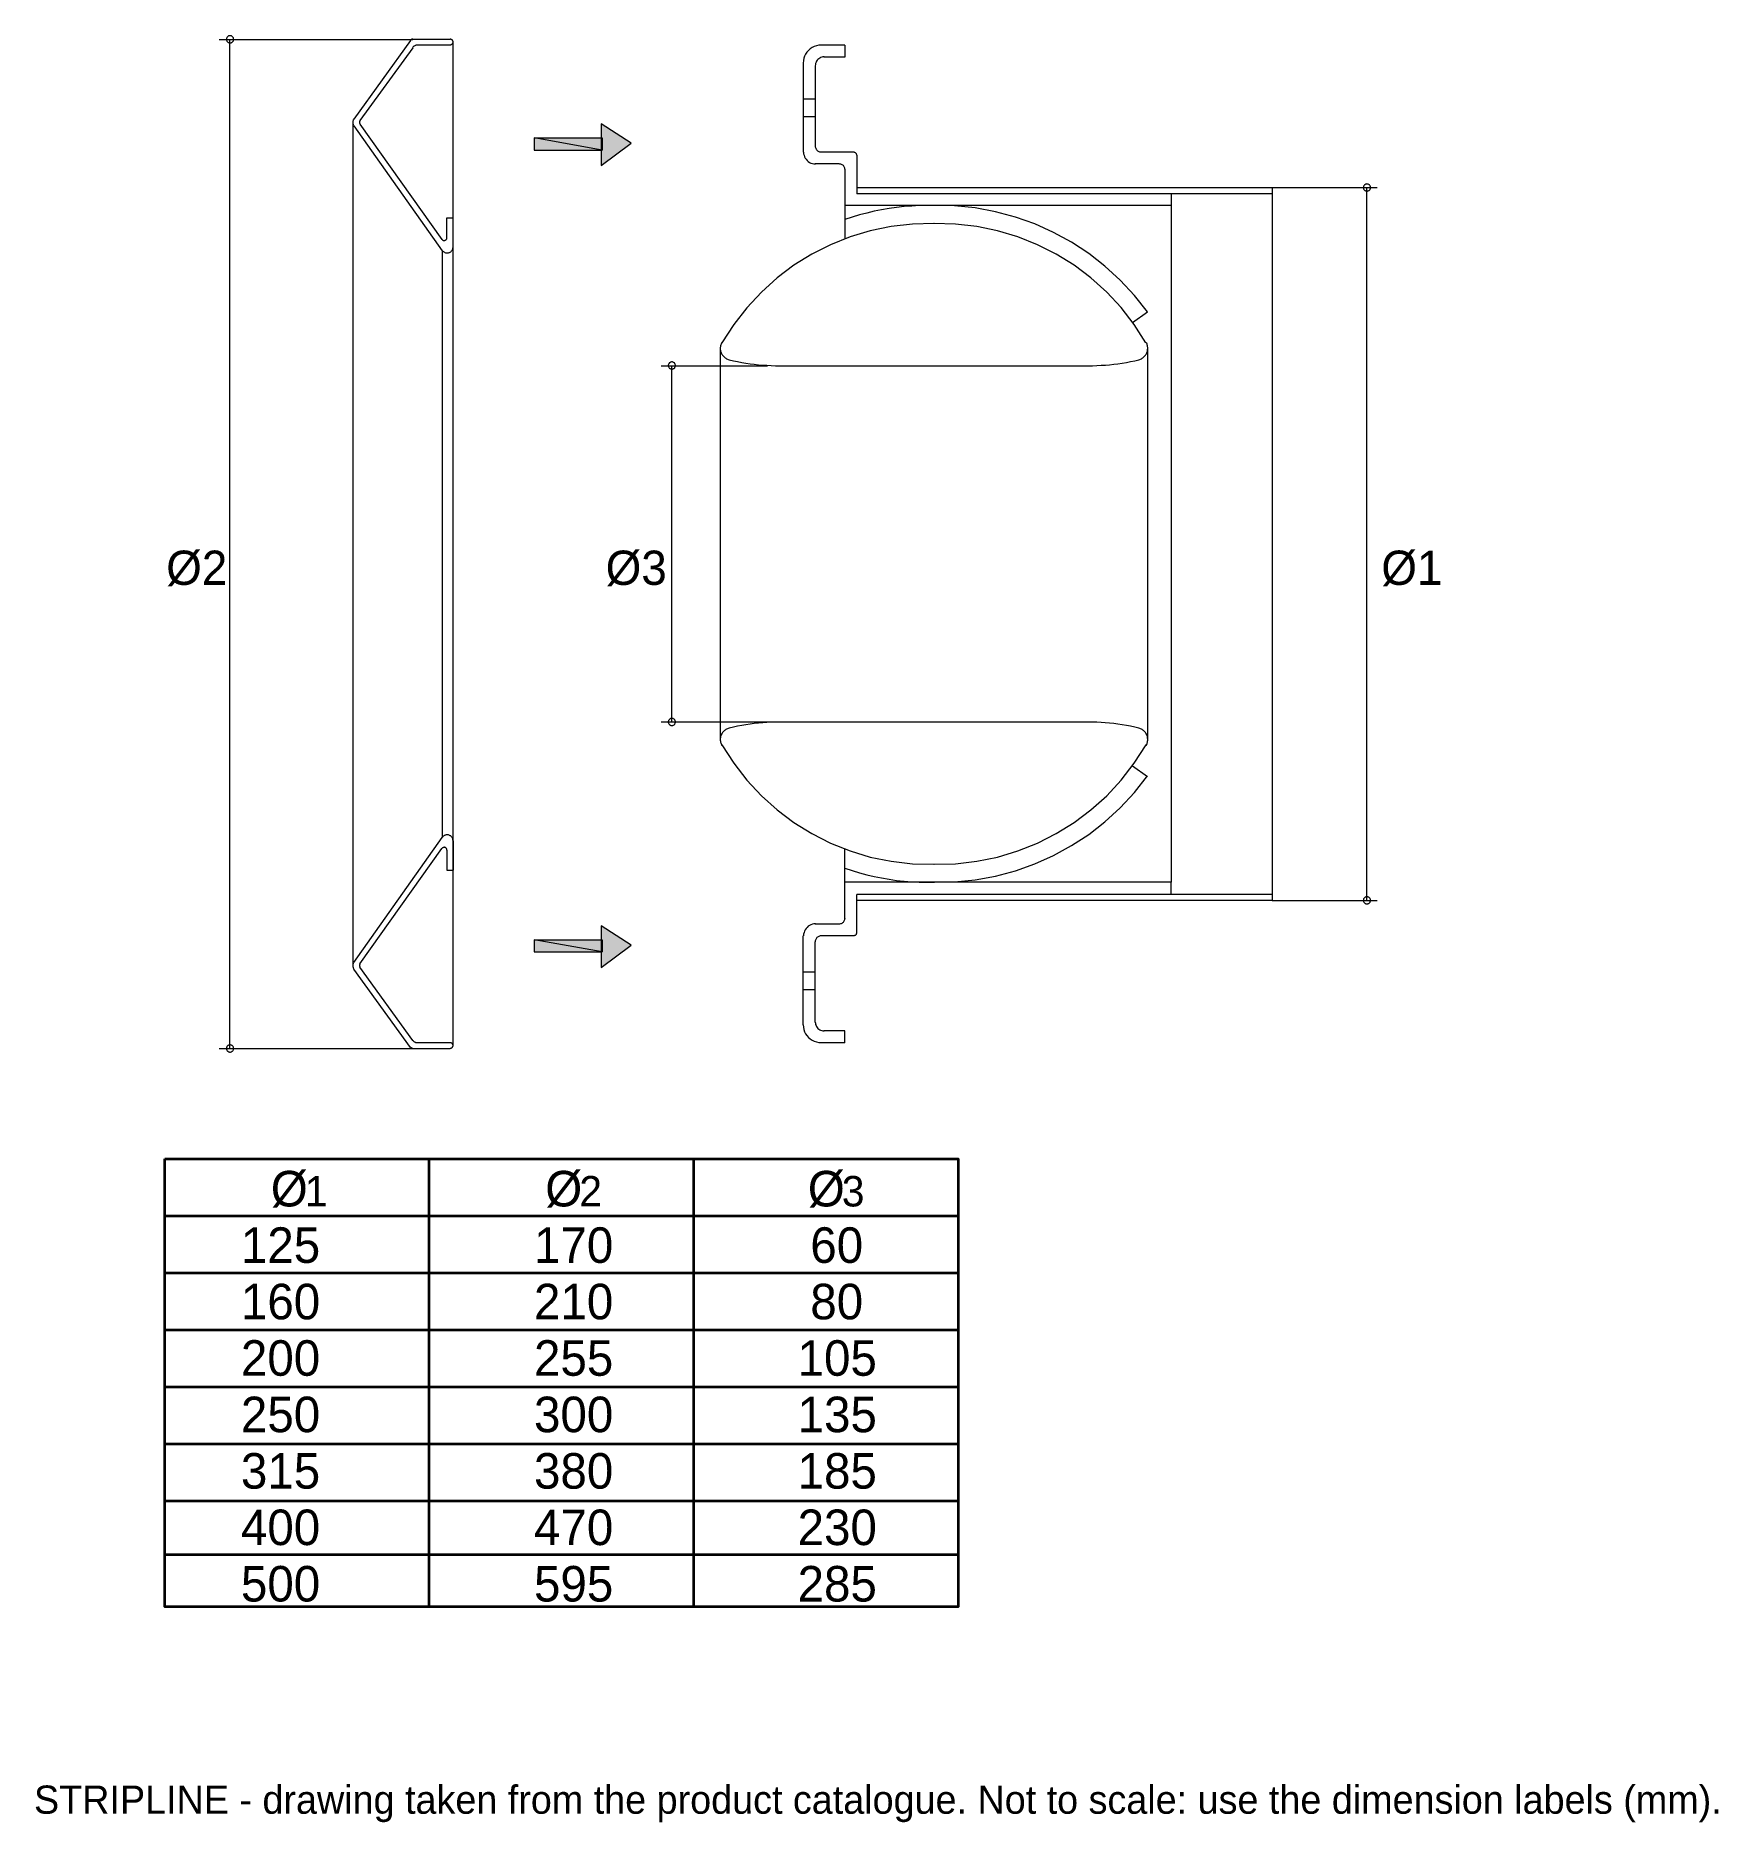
# Model space of a CAD drawing. Extents: x 0 to 239, y -13 to 240.
import ezdxf

# ---------------------------------------------------------------- set-up
doc = ezdxf.new("R2010")
doc.units = 0
for name, color, linetype in [('FILL', 8, 'Continuous'), ('GEOMETRY', 7, 'Continuous'), ('NOTE', 1, 'Continuous'), ('TEXT', 7, 'Continuous')]:
    doc.layers.add(name, color=color, linetype=linetype)

msp = doc.modelspace()

# ---------------------------------------------------------------- hatches: boundary and pattern name
at = {"layer": 'FILL'}
for points in [[(70.91, 223.82), (80.59, 223.82), (70.91, 225.53)], [(80.59, 223.82), (70.91, 225.53), (80.59, 225.53)], [(84.66, 224.77), (80.41, 227.52), (80.41, 221.6)], [(70.91, 110.17), (80.59, 110.17), (70.91, 111.88)], [(80.59, 110.17), (70.91, 111.88), (80.59, 111.88)], [(84.66, 111.12), (80.41, 113.87), (80.41, 107.95)]]:
    msp.add_hatch(color=7, dxfattribs=at).paths.add_polyline_path(points)

# ---------------------------------------------------------------- linework, layer by layer
at = {"layer": 'GEOMETRY', "lineweight": 13}
for points in [[(26.28, 239.48), (53.7, 239.48)], [(27.78, 96.44), (27.78, 239.48)], [(53.38, 239.32), (45.36, 228.2)], [(53.7, 238.31), (46.22, 227.99)], [(53.73, 239.54), (53.69, 239.53), (53.66, 239.53), (53.63, 239.52), (53.6, 239.52), (53.57, 239.5), (53.54, 239.49), (53.52, 239.48), (53.49, 239.46), (53.47, 239.44), (53.44, 239.42), (53.42, 239.39), (53.4, 239.37)], [(58.99, 239.48), (53.7, 239.48)], [(54.37, 238.68), (54.3, 238.68), (54.24, 238.67), (54.17, 238.66), (54.11, 238.64), (54.05, 238.62), (53.99, 238.59), (53.93, 238.56), (53.88, 238.52), (53.83, 238.48), (53.78, 238.44), (53.74, 238.39), (53.7, 238.34)], [(58.99, 238.68), (54.34, 238.68)], [(59.02, 238.73), (59.07, 238.74), (59.12, 238.75), (59.17, 238.76), (59.22, 238.79), (59.26, 238.82), (59.3, 238.85), (59.34, 238.89), (59.36, 238.93), (59.39, 238.98), (59.4, 239.03), (59.42, 239.08), (59.42, 239.13), (59.42, 239.19), (59.4, 239.24), (59.39, 239.29), (59.36, 239.34), (59.34, 239.38), (59.3, 239.42), (59.26, 239.45), (59.22, 239.48), (59.17, 239.5), (59.12, 239.52), (59.07, 239.53), (59.02, 239.54)], [(59.42, 96.87), (59.42, 239.11)], [(111.62, 238.68), (111.27, 238.66), (110.94, 238.59), (110.63, 238.48), (110.33, 238.33), (110.06, 238.15), (109.82, 237.94), (109.61, 237.69), (109.42, 237.42), (109.28, 237.13), (109.17, 236.82), (109.1, 236.49), (109.08, 236.14)], [(114.96, 238.68), (111.59, 238.68)], [(114.96, 238.68), (114.96, 236.97)], [(109.08, 236.11), (109.08, 231.09)], [(112.04, 237.02), (111.87, 237.01), (111.71, 236.98), (111.55, 236.92), (111.41, 236.85), (111.28, 236.76), (111.15, 236.65), (111.05, 236.53), (110.96, 236.4), (110.89, 236.25), (110.83, 236.1), (110.8, 235.94), (110.79, 235.77)], [(110.79, 235.74), (110.79, 231.09)], [(114.96, 236.97), (112.02, 236.97)], [(109.08, 231.09), (110.79, 231.09), (110.79, 228.58)], [(109.08, 231.09), (109.08, 228.58)], [(45.36, 228.23), (45.31, 228.16), (45.27, 228.08), (45.24, 228), (45.22, 227.92), (45.21, 227.84), (45.2, 227.75), (45.2, 227.67), (45.22, 227.58), (45.24, 227.5), (45.27, 227.42), (45.31, 227.34), (45.35, 227.27)], [(46.24, 227.98), (46.22, 227.95), (46.2, 227.91), (46.18, 227.87), (46.17, 227.83), (46.16, 227.79), (46.16, 227.75), (46.16, 227.71), (46.17, 227.67), (46.18, 227.63), (46.2, 227.59), (46.21, 227.55), (46.24, 227.52)], [(109.08, 228.58), (109.08, 223.5)], [(109.08, 228.58), (110.79, 228.58)], [(110.79, 228.58), (110.79, 224.35)], [(45.2, 227.72), (45.2, 108.2)], [(45.36, 227.24), (57.87, 209.55)], [(46.22, 227.46), (57.82, 211.15)], [(70.91, 225.53), (80.59, 225.53)], [(70.91, 225.53), (70.91, 223.82)], [(70.91, 223.82), (80.59, 223.82)], [(109.13, 223.53), (109.14, 223.3), (109.19, 223.08), (109.26, 222.87), (109.36, 222.68), (109.48, 222.5), (109.62, 222.33), (109.78, 222.19), (109.96, 222.07), (110.16, 221.97), (110.37, 221.9), (110.59, 221.86), (110.81, 221.84)], [(110.79, 224.38), (110.79, 224.27), (110.82, 224.16), (110.85, 224.06), (110.9, 223.96), (110.96, 223.87), (111.03, 223.79), (111.11, 223.72), (111.2, 223.66), (111.29, 223.62), (111.39, 223.58), (111.5, 223.56), (111.62, 223.55)], [(116.24, 223.5), (111.59, 223.5)], [(116.67, 223.1), (116.66, 223.15), (116.65, 223.21), (116.63, 223.25), (116.61, 223.3), (116.58, 223.34), (116.55, 223.38), (116.51, 223.42), (116.47, 223.44), (116.42, 223.47), (116.37, 223.48), (116.32, 223.5), (116.27, 223.5)], [(116.67, 223.07), (116.67, 217.62)], [(114.15, 221.84), (110.79, 221.84)], [(115.01, 221.01), (115, 221.13), (114.98, 221.23), (114.94, 221.34), (114.9, 221.43), (114.84, 221.52), (114.77, 221.6), (114.69, 221.67), (114.6, 221.73), (114.5, 221.78), (114.4, 221.81), (114.29, 221.83), (114.18, 221.84)], [(114.96, 220.99), (114.96, 215.96)], [(175.57, 218.47), (116.67, 218.47)], [(116.67, 218.47), (116.67, 217.62)], [(175.57, 218.47), (175.57, 217.62)], [(190.48, 218.47), (175.57, 218.47)], [(188.99, 117.45), (188.99, 218.47)], [(161.25, 215.96), (114.96, 215.96)], [(114.96, 215.96), (114.96, 213.93)], [(127.69, 215.96), (126.61, 215.96), (125.53, 215.94), (124.46, 215.88), (123.39, 215.79), (122.32, 215.67), (121.26, 215.52), (120.2, 215.34), (119.14, 215.13), (118.1, 214.88), (117.06, 214.61), (116.02, 214.3), (115, 213.97)], [(175.57, 217.62), (116.67, 217.62)], [(157.89, 200.88), (156.05, 203.22), (154.04, 205.38), (151.87, 207.37), (149.56, 209.16), (147.13, 210.76), (144.58, 212.15), (141.93, 213.34), (139.18, 214.32), (136.36, 215.07), (133.47, 215.6), (130.54, 215.9), (127.56, 215.96)], [(161.25, 217.62), (161.25, 215.96)], [(161.25, 215.96), (161.25, 120.02)], [(175.57, 217.62), (175.57, 118.31)], [(58.56, 211.37), (58.56, 214.2), (59.42, 214.2)], [(59.42, 210.03), (59.42, 214.2)], [(127.63, 213.39), (124.56, 213.32), (121.54, 212.97), (118.59, 212.36), (115.72, 211.5), (112.95, 210.39), (110.29, 209.05), (107.75, 207.48), (105.37, 205.68), (103.14, 203.68), (101.08, 201.47), (99.22, 199.08), (97.56, 196.49)], [(114.96, 213.93), (114.96, 211.26)], [(157.68, 196.49), (156.03, 199.08), (154.16, 201.48), (152.11, 203.68), (149.88, 205.68), (147.49, 207.48), (144.96, 209.05), (142.3, 210.39), (139.52, 211.5), (136.65, 212.36), (133.7, 212.97), (130.68, 213.32), (127.61, 213.39)], [(57.84, 211.16), (57.86, 211.13), (57.89, 211.1), (57.92, 211.07), (57.96, 211.05), (58, 211.03), (58.03, 211.01), (58.07, 211), (58.12, 210.99), (58.16, 210.99), (58.2, 210.99), (58.24, 211), (58.28, 211.01), (58.32, 211.02), (58.36, 211.04), (58.4, 211.07), (58.43, 211.09), (58.46, 211.12), (58.49, 211.16), (58.51, 211.19), (58.53, 211.23), (58.54, 211.27), (58.55, 211.31), (58.56, 211.35), (58.56, 211.39)], [(57.87, 209.55), (57.87, 126.38)], [(57.93, 209.55), (57.99, 209.48), (58.05, 209.42), (58.12, 209.37), (58.2, 209.33), (58.27, 209.29), (58.35, 209.26), (58.43, 209.24), (58.52, 209.23), (58.6, 209.23), (58.69, 209.23), (58.77, 209.25), (58.86, 209.27), (58.94, 209.3), (59.02, 209.35), (59.09, 209.39), (59.15, 209.45), (59.21, 209.51), (59.26, 209.57), (59.31, 209.64), (59.35, 209.72), (59.38, 209.8), (59.4, 209.88), (59.41, 209.97), (59.42, 210.06)], [(155.79, 199.39), (157.88, 200.89)], [(97.53, 196.55), (97.47, 196.43), (97.42, 196.31), (97.38, 196.19), (97.35, 196.07), (97.33, 195.94), (97.32, 195.82), (97.32, 195.69), (97.32, 195.56), (97.34, 195.44), (97.37, 195.31), (97.41, 195.19), (97.45, 195.07), (97.51, 194.95), (97.57, 194.84), (97.64, 194.74), (97.72, 194.64), (97.81, 194.54), (97.9, 194.46), (98, 194.38), (98.1, 194.31), (98.21, 194.24), (98.33, 194.19), (98.45, 194.14), (98.57, 194.1)], [(97.32, 195.7), (97.32, 140.22)], [(156.67, 194.1), (156.8, 194.14), (156.92, 194.19), (157.03, 194.24), (157.14, 194.3), (157.25, 194.38), (157.35, 194.46), (157.44, 194.54), (157.53, 194.64), (157.6, 194.73), (157.68, 194.84), (157.74, 194.95), (157.8, 195.07), (157.84, 195.19), (157.88, 195.31), (157.9, 195.44), (157.92, 195.56), (157.93, 195.69), (157.93, 195.82), (157.92, 195.94), (157.9, 196.07), (157.87, 196.19), (157.83, 196.31), (157.78, 196.43), (157.72, 196.55)], [(157.88, 195.7), (157.88, 140.22)], [(88.92, 193.25), (104, 193.25)], [(90.42, 193.25), (90.42, 142.73)], [(98.58, 194.09), (99.17, 193.95), (99.76, 193.83), (100.35, 193.72), (100.94, 193.62), (101.54, 193.53), (102.13, 193.45), (102.73, 193.39), (103.33, 193.34), (103.93, 193.3), (104.53, 193.27), (105.13, 193.25), (105.74, 193.25)], [(149.59, 193.19), (105.71, 193.19)], [(149.51, 193.25), (150.11, 193.25), (150.71, 193.27), (151.32, 193.3), (151.92, 193.34), (152.52, 193.39), (153.11, 193.45), (153.71, 193.53), (154.3, 193.62), (154.9, 193.72), (155.49, 193.83), (156.08, 193.95), (156.67, 194.09)], [(105.87, 142.73), (88.92, 142.73)], [(98.57, 141.88), (98.45, 141.84), (98.33, 141.79), (98.21, 141.74), (98.1, 141.67), (98, 141.6), (97.9, 141.52), (97.81, 141.44), (97.72, 141.34), (97.64, 141.24), (97.57, 141.14), (97.51, 141.03), (97.45, 140.91), (97.41, 140.79), (97.37, 140.67), (97.34, 140.54), (97.32, 140.41), (97.32, 140.29), (97.32, 140.16), (97.33, 140.04), (97.35, 139.91), (97.38, 139.79), (97.42, 139.66), (97.47, 139.55), (97.53, 139.43)], [(105.73, 142.73), (105.13, 142.73), (104.53, 142.71), (103.93, 142.68), (103.33, 142.64), (102.73, 142.59), (102.13, 142.53), (101.54, 142.45), (100.94, 142.36), (100.35, 142.26), (99.76, 142.15), (99.17, 142.03), (98.58, 141.89)], [(149.59, 142.73), (105.71, 142.73)], [(156.66, 141.89), (156.08, 142.03), (155.49, 142.15), (154.9, 142.26), (154.3, 142.36), (153.71, 142.45), (153.11, 142.53), (152.51, 142.59), (151.91, 142.64), (151.31, 142.68), (150.71, 142.71), (150.11, 142.73), (149.51, 142.73)], [(157.72, 139.43), (157.78, 139.55), (157.83, 139.66), (157.87, 139.79), (157.9, 139.91), (157.92, 140.04), (157.93, 140.16), (157.93, 140.29), (157.92, 140.41), (157.9, 140.54), (157.88, 140.67), (157.84, 140.79), (157.79, 140.91), (157.74, 141.03), (157.68, 141.14), (157.6, 141.24), (157.53, 141.34), (157.44, 141.44), (157.35, 141.52), (157.25, 141.6), (157.14, 141.67), (157.03, 141.74), (156.92, 141.79), (156.8, 141.84), (156.67, 141.88)], [(97.56, 139.49), (99.22, 136.9), (101.08, 134.5), (103.14, 132.3), (105.37, 130.29), (107.76, 128.5), (110.29, 126.93), (112.95, 125.58), (115.72, 124.48), (118.59, 123.61), (121.55, 123.01), (124.57, 122.66), (127.63, 122.59)], [(127.61, 122.59), (130.68, 122.66), (133.7, 123.01), (136.65, 123.61), (139.52, 124.48), (142.3, 125.58), (144.96, 126.93), (147.49, 128.5), (149.88, 130.29), (152.11, 132.3), (154.17, 134.5), (156.03, 136.9), (157.69, 139.49)], [(127.56, 120.02), (130.54, 120.08), (133.48, 120.38), (136.36, 120.91), (139.18, 121.66), (141.93, 122.64), (144.58, 123.83), (147.13, 125.22), (149.57, 126.82), (151.87, 128.61), (154.04, 130.6), (156.05, 132.76), (157.89, 135.1)], [(155.79, 136.53), (157.88, 135.03)], [(59.42, 125.92), (59.41, 126.01), (59.4, 126.1), (59.38, 126.18), (59.35, 126.26), (59.31, 126.33), (59.26, 126.4), (59.21, 126.47), (59.15, 126.53), (59.09, 126.59), (59.02, 126.63), (58.94, 126.67), (58.86, 126.71), (58.77, 126.73), (58.69, 126.74), (58.6, 126.75), (58.52, 126.75), (58.43, 126.73), (58.35, 126.71), (58.27, 126.69), (58.2, 126.65), (58.12, 126.61), (58.06, 126.55), (57.99, 126.5), (57.94, 126.43)], [(45.36, 108.68), (57.87, 126.38)], [(46.22, 108.47), (57.82, 124.83)], [(58.56, 124.59), (58.56, 124.63), (58.55, 124.67), (58.54, 124.71), (58.53, 124.75), (58.51, 124.79), (58.49, 124.82), (58.46, 124.85), (58.43, 124.88), (58.4, 124.91), (58.36, 124.93), (58.33, 124.95), (58.28, 124.97), (58.24, 124.98), (58.2, 124.99), (58.16, 124.99), (58.12, 124.98), (58.08, 124.98), (58.04, 124.97), (58, 124.95), (57.96, 124.93), (57.92, 124.91), (57.89, 124.88), (57.86, 124.85), (57.83, 124.82)], [(58.56, 124.56), (58.56, 121.73), (59.42, 121.73)], [(59.42, 125.9), (59.42, 121.73)], [(114.96, 121.99), (114.96, 124.67)], [(114.96, 120.02), (114.96, 121.99)], [(115, 122.01), (116.03, 121.68), (117.06, 121.37), (118.1, 121.09), (119.14, 120.85), (120.2, 120.64), (121.26, 120.45), (122.32, 120.3), (123.39, 120.18), (124.46, 120.1), (125.53, 120.04), (126.61, 120.02), (127.69, 120.02)], [(161.25, 120.02), (114.96, 120.02)], [(114.96, 114.94), (114.96, 120.02)], [(161.25, 120.02), (114.96, 120.02)], [(161.25, 118.31), (161.25, 120.02)], [(161.25, 118.31), (161.25, 120.02)], [(175.57, 118.31), (116.67, 118.31)], [(175.57, 118.31), (175.57, 117.45), (116.67, 117.45)], [(116.67, 112.85), (116.67, 118.3)], [(116.67, 117.45), (116.67, 118.3)], [(175.57, 117.45), (190.48, 117.45)], [(110.81, 114.14), (110.58, 114.12), (110.37, 114.08), (110.16, 114), (109.96, 113.91), (109.78, 113.79), (109.62, 113.64), (109.48, 113.48), (109.36, 113.3), (109.26, 113.11), (109.19, 112.9), (109.14, 112.68), (109.13, 112.45)], [(114.15, 114.08), (110.79, 114.08)], [(114.18, 114.14), (114.29, 114.14), (114.4, 114.17), (114.5, 114.2), (114.6, 114.25), (114.69, 114.31), (114.77, 114.38), (114.84, 114.46), (114.9, 114.55), (114.94, 114.64), (114.98, 114.74), (115, 114.85), (115.01, 114.97)], [(109.08, 107.35), (109.08, 112.43)], [(111.62, 112.43), (111.5, 112.42), (111.39, 112.4), (111.29, 112.36), (111.2, 112.31), (111.11, 112.25), (111.03, 112.18), (110.96, 112.1), (110.9, 112.02), (110.85, 111.92), (110.82, 111.82), (110.79, 111.71), (110.79, 111.6)], [(110.79, 107.35), (110.79, 111.57)], [(116.24, 112.43), (111.59, 112.43)], [(116.27, 112.48), (116.32, 112.48), (116.37, 112.49), (116.42, 112.51), (116.47, 112.53), (116.51, 112.56), (116.55, 112.6), (116.58, 112.63), (116.61, 112.68), (116.63, 112.72), (116.65, 112.77), (116.66, 112.82), (116.67, 112.88)], [(45.35, 108.71), (45.31, 108.63), (45.27, 108.56), (45.24, 108.48), (45.22, 108.39), (45.2, 108.31), (45.2, 108.23), (45.21, 108.14), (45.22, 108.06), (45.24, 107.98), (45.27, 107.9), (45.31, 107.82), (45.36, 107.74)], [(53.38, 96.6), (45.36, 107.72)], [(46.24, 108.46), (46.21, 108.43), (46.2, 108.39), (46.18, 108.35), (46.17, 108.31), (46.16, 108.27), (46.16, 108.23), (46.16, 108.19), (46.17, 108.15), (46.18, 108.11), (46.2, 108.07), (46.22, 108.03), (46.24, 107.99)], [(53.7, 97.62), (46.22, 107.99)], [(109.08, 107.35), (110.79, 107.35)], [(109.08, 104.84), (110.79, 104.84), (110.79, 107.35)], [(109.08, 104.84), (109.08, 107.35)], [(109.08, 99.81), (109.08, 104.83)], [(110.79, 100.18), (110.79, 104.83)], [(109.08, 99.84), (109.1, 99.49), (109.17, 99.16), (109.28, 98.85), (109.42, 98.56), (109.61, 98.29), (109.82, 98.04), (110.06, 97.83), (110.33, 97.64), (110.63, 97.5), (110.94, 97.39), (111.27, 97.32), (111.62, 97.3)], [(110.79, 100.21), (110.8, 100.04), (110.83, 99.88), (110.89, 99.72), (110.96, 99.58), (111.05, 99.44), (111.15, 99.32), (111.28, 99.22), (111.41, 99.13), (111.55, 99.05), (111.71, 99), (111.87, 98.97), (112.04, 98.96)], [(114.96, 98.96), (112.02, 98.96)], [(114.96, 97.25), (114.96, 98.96)], [(53.7, 96.44), (26.28, 96.44)], [(53.4, 96.66), (53.42, 96.64), (53.44, 96.61), (53.47, 96.59), (53.49, 96.57), (53.52, 96.56), (53.54, 96.54), (53.57, 96.53), (53.6, 96.52), (53.63, 96.51), (53.66, 96.5), (53.69, 96.5), (53.73, 96.5)], [(53.7, 97.64), (53.74, 97.59), (53.78, 97.54), (53.83, 97.5), (53.88, 97.46), (53.93, 97.42), (53.99, 97.39), (54.05, 97.36), (54.11, 97.34), (54.17, 97.32), (54.24, 97.31), (54.3, 97.3), (54.37, 97.3)], [(58.99, 96.44), (53.7, 96.44)], [(58.99, 97.25), (54.34, 97.25)], [(59.02, 96.5), (59.07, 96.5), (59.12, 96.51), (59.17, 96.53), (59.22, 96.55), (59.26, 96.58), (59.3, 96.61), (59.34, 96.65), (59.36, 96.69), (59.39, 96.74), (59.4, 96.79), (59.42, 96.84), (59.42, 96.9), (59.42, 96.95), (59.4, 97), (59.39, 97.05), (59.36, 97.1), (59.34, 97.14), (59.3, 97.18), (59.26, 97.21), (59.22, 97.24), (59.17, 97.27), (59.12, 97.28), (59.07, 97.29), (59.02, 97.3)], [(114.96, 97.25), (111.59, 97.25)]]:
    msp.add_lwpolyline(points, dxfattribs=at)
for points in [[(27.8, 240.02), (27.73, 240.01), (27.67, 240), (27.6, 239.98), (27.55, 239.95), (27.49, 239.91), (27.44, 239.87), (27.4, 239.82), (27.36, 239.76), (27.33, 239.71), (27.31, 239.64), (27.3, 239.58), (27.29, 239.51), (27.3, 239.44), (27.31, 239.37), (27.33, 239.31), (27.36, 239.25), (27.4, 239.2), (27.44, 239.15), (27.49, 239.11), (27.55, 239.07), (27.6, 239.04), (27.67, 239.02), (27.73, 239), (27.8, 239), (27.87, 239), (27.94, 239.02), (28, 239.04), (28.06, 239.07), (28.11, 239.11), (28.16, 239.15), (28.2, 239.2), (28.24, 239.25), (28.27, 239.31), (28.29, 239.37), (28.3, 239.44), (28.31, 239.51), (28.3, 239.58), (28.29, 239.64), (28.27, 239.71), (28.24, 239.76), (28.2, 239.82), (28.16, 239.87), (28.11, 239.91), (28.06, 239.95), (28, 239.98), (27.94, 240), (27.87, 240.01), (27.8, 240.02)], [(70.91, 223.82), (80.59, 223.82), (70.91, 225.53), (70.91, 223.82)], [(80.59, 223.82), (70.91, 225.53), (80.59, 225.53), (80.59, 223.82)], [(70.91, 223.82), (80.59, 223.82), (70.91, 225.53), (70.91, 223.82)], [(80.59, 223.82), (70.91, 225.53), (80.59, 225.53), (80.59, 223.82)], [(84.66, 224.77), (80.41, 227.52), (80.41, 221.6), (84.66, 224.77)], [(189.01, 219.01), (188.95, 219), (188.88, 218.99), (188.82, 218.97), (188.76, 218.94), (188.7, 218.9), (188.65, 218.86), (188.61, 218.81), (188.58, 218.76), (188.55, 218.7), (188.52, 218.64), (188.51, 218.57), (188.51, 218.5), (188.51, 218.43), (188.52, 218.37), (188.55, 218.3), (188.58, 218.24), (188.61, 218.19), (188.65, 218.14), (188.7, 218.1), (188.76, 218.06), (188.82, 218.03), (188.88, 218.01), (188.95, 218), (189.01, 217.99), (189.08, 218), (189.15, 218.01), (189.21, 218.03), (189.27, 218.06), (189.32, 218.1), (189.37, 218.14), (189.42, 218.19), (189.45, 218.24), (189.48, 218.3), (189.5, 218.37), (189.52, 218.43), (189.52, 218.5), (189.52, 218.57), (189.5, 218.64), (189.48, 218.7), (189.45, 218.76), (189.42, 218.81), (189.37, 218.86), (189.32, 218.9), (189.27, 218.94), (189.21, 218.97), (189.15, 218.99), (189.08, 219), (189.01, 219.01)], [(90.45, 193.78), (90.38, 193.78), (90.31, 193.76), (90.25, 193.74), (90.19, 193.71), (90.14, 193.67), (90.09, 193.63), (90.05, 193.58), (90.01, 193.53), (89.98, 193.47), (89.96, 193.41), (89.94, 193.34), (89.94, 193.27), (89.94, 193.2), (89.96, 193.14), (89.98, 193.07), (90.01, 193.02), (90.05, 192.96), (90.09, 192.91), (90.14, 192.87), (90.19, 192.83), (90.25, 192.8), (90.31, 192.78), (90.38, 192.77), (90.45, 192.76), (90.52, 192.77), (90.58, 192.78), (90.65, 192.8), (90.7, 192.83), (90.76, 192.87), (90.81, 192.91), (90.85, 192.96), (90.89, 193.02), (90.92, 193.07), (90.94, 193.14), (90.95, 193.2), (90.96, 193.27), (90.95, 193.34), (90.94, 193.41), (90.92, 193.47), (90.89, 193.53), (90.85, 193.58), (90.81, 193.63), (90.76, 193.67), (90.7, 193.71), (90.65, 193.74), (90.58, 193.76), (90.52, 193.78), (90.45, 193.78)], [(90.45, 143.27), (90.38, 143.26), (90.31, 143.25), (90.25, 143.23), (90.19, 143.2), (90.14, 143.16), (90.09, 143.12), (90.05, 143.07), (90.01, 143.02), (89.98, 142.96), (89.96, 142.89), (89.94, 142.83), (89.94, 142.76), (89.94, 142.69), (89.96, 142.63), (89.98, 142.56), (90.01, 142.5), (90.05, 142.45), (90.09, 142.4), (90.14, 142.36), (90.19, 142.32), (90.25, 142.29), (90.31, 142.27), (90.38, 142.26), (90.45, 142.25), (90.52, 142.26), (90.58, 142.27), (90.65, 142.29), (90.7, 142.32), (90.76, 142.36), (90.81, 142.4), (90.85, 142.45), (90.89, 142.5), (90.92, 142.56), (90.94, 142.63), (90.95, 142.69), (90.96, 142.76), (90.95, 142.83), (90.94, 142.89), (90.92, 142.96), (90.89, 143.02), (90.85, 143.07), (90.81, 143.12), (90.76, 143.16), (90.7, 143.2), (90.65, 143.23), (90.58, 143.25), (90.52, 143.26), (90.45, 143.27)], [(189.01, 117.98), (188.95, 117.98), (188.88, 117.97), (188.82, 117.94), (188.76, 117.91), (188.7, 117.88), (188.65, 117.84), (188.61, 117.79), (188.58, 117.73), (188.55, 117.67), (188.52, 117.61), (188.51, 117.55), (188.51, 117.48), (188.51, 117.41), (188.52, 117.34), (188.55, 117.28), (188.58, 117.22), (188.61, 117.17), (188.65, 117.12), (188.7, 117.07), (188.76, 117.04), (188.82, 117.01), (188.88, 116.99), (188.95, 116.97), (189.01, 116.97), (189.08, 116.97), (189.15, 116.99), (189.21, 117.01), (189.27, 117.04), (189.32, 117.07), (189.37, 117.12), (189.42, 117.17), (189.45, 117.22), (189.48, 117.28), (189.5, 117.34), (189.52, 117.41), (189.52, 117.48), (189.52, 117.55), (189.5, 117.61), (189.48, 117.67), (189.45, 117.73), (189.42, 117.79), (189.37, 117.84), (189.32, 117.88), (189.27, 117.91), (189.21, 117.94), (189.15, 117.97), (189.08, 117.98), (189.01, 117.98)], [(70.91, 110.17), (80.59, 110.17), (70.91, 111.88), (70.91, 110.17)], [(80.59, 110.17), (70.91, 111.88), (80.59, 111.88), (80.59, 110.17)], [(84.66, 111.12), (80.41, 113.87), (80.41, 107.95), (84.66, 111.12)], [(27.8, 96.98), (27.73, 96.97), (27.67, 96.96), (27.6, 96.94), (27.55, 96.91), (27.49, 96.87), (27.44, 96.83), (27.4, 96.78), (27.36, 96.73), (27.33, 96.67), (27.31, 96.6), (27.3, 96.54), (27.29, 96.47), (27.3, 96.4), (27.31, 96.33), (27.33, 96.27), (27.36, 96.21), (27.4, 96.16), (27.44, 96.11), (27.49, 96.07), (27.55, 96.03), (27.6, 96), (27.67, 95.98), (27.73, 95.97), (27.8, 95.96), (27.87, 95.97), (27.94, 95.98), (28, 96), (28.06, 96.03), (28.11, 96.07), (28.16, 96.11), (28.2, 96.16), (28.24, 96.21), (28.27, 96.27), (28.29, 96.33), (28.3, 96.4), (28.31, 96.47), (28.3, 96.54), (28.29, 96.6), (28.27, 96.67), (28.24, 96.73), (28.2, 96.78), (28.16, 96.83), (28.11, 96.87), (28.06, 96.91), (28, 96.94), (27.94, 96.96), (27.87, 96.97), (27.8, 96.98)]]:
    msp.add_lwpolyline(points, close=True, dxfattribs=at)
at = {"layer": 'GEOMETRY', "lineweight": 35}
msp.add_lwpolyline([(18.53, 80.84), (131.06, 80.84), (131.06, 17.35), (18.53, 17.35), (18.53, 80.84)], close=True, dxfattribs=at)
for points in [[(56.05, 17.35), (56.05, 80.84)], [(93.55, 17.35), (93.55, 80.84)], [(18.45, 72.76), (131.2, 72.76)], [(18.45, 64.68), (131.2, 64.68)], [(18.45, 56.6), (131.2, 56.6)], [(18.45, 48.53), (131.2, 48.53)], [(18.45, 40.45), (131.2, 40.45)], [(18.45, 32.37), (131.2, 32.37)], [(18.45, 24.75), (131.2, 24.75)]]:
    msp.add_lwpolyline(points, dxfattribs=at)

# ---------------------------------------------------------------- texts
at = {"layer": 'NOTE'}
msp.add_text('STRIPLINE - drawing taken from the product catalogue. Not to scale: use the dimension labels (mm).', height=4, dxfattribs=at).set_placement((0, -12))
at = {"layer": 'TEXT'}
for s, height, p in [('Ø2', 4.855, (18.75, 162.18)), ('Ø3', 4.855, (81.07, 162.18)), ('Ø1', 4.855, (191.06, 162.18)), ('Ø', 5.04, (33.58, 74.08)), ('Ø', 5.04, (72.5, 74.08)), ('Ø', 5.04, (109.73, 74.08)), ('1', 4.32, (38.41, 74.08)), ('2', 4.32, (77.33, 74.08)), ('3', 4.32, (114.55, 74.08)), ('125', 5.04, (29.34, 66.08)), ('170', 5.04, (70.9, 66.08)), ('60', 5.04, (110.08, 66.08)), ('160', 5.04, (29.34, 58.08)), ('210', 5.04, (70.9, 58.08)), ('80', 5.04, (110.08, 58.08)), ('200', 5.04, (29.34, 50.08)), ('255', 5.04, (70.9, 50.08)), ('105', 5.04, (108.28, 50.08)), ('250', 5.04, (29.34, 42.08)), ('300', 5.04, (70.9, 42.08)), ('135', 5.04, (108.28, 42.08)), ('315', 5.04, (29.34, 34.08)), ('380', 5.04, (70.9, 34.08)), ('185', 5.04, (108.28, 34.08)), ('400', 5.04, (29.34, 26.08)), ('470', 5.04, (70.9, 26.08)), ('230', 5.04, (108.28, 26.08)), ('500', 5.04, (29.34, 18.08)), ('595', 5.04, (70.9, 18.08)), ('285', 5.04, (108.28, 18.08))]:
    msp.add_text(s, height=height, dxfattribs=at).set_placement(p)

doc.saveas('drawing.dxf')
